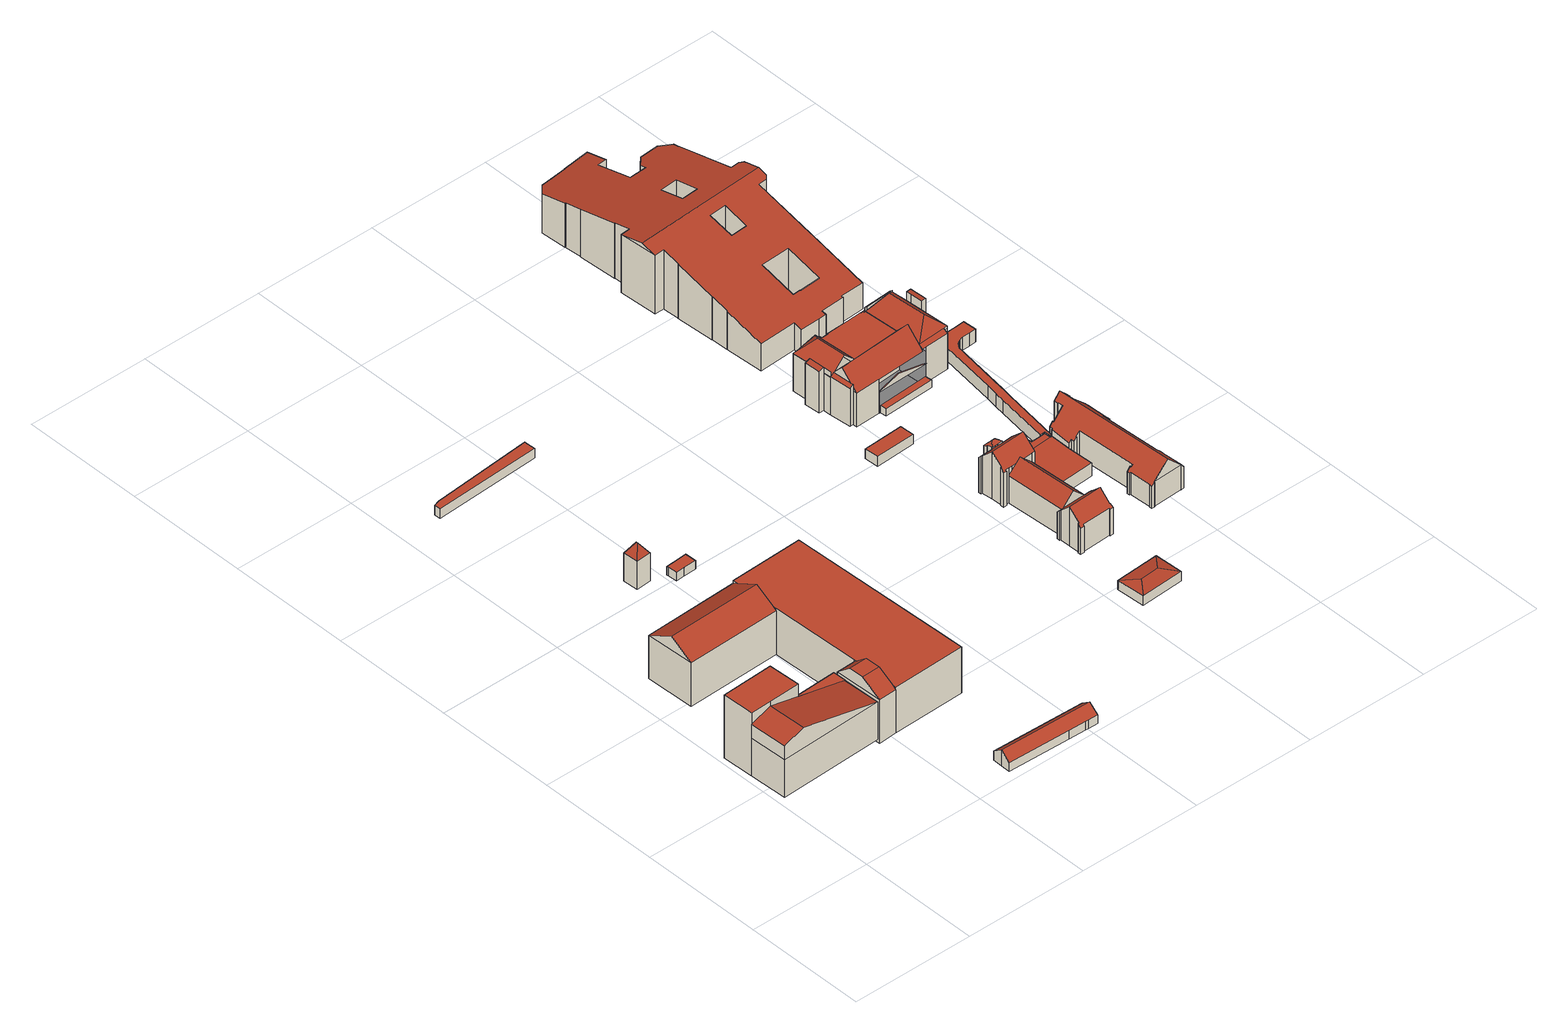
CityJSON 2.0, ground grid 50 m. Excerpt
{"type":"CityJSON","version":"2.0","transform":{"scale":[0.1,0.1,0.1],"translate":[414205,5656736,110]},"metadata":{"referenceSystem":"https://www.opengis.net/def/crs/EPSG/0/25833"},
"CityObjects":{
"building1":{"type":"Building","attributes":{"name":"BioInnovationsZentrum","Gemeindeschluessel":14612000,"Geometrietyp2DReferenz":"3000","function":"31001_9998","roofType":"9999"},"children":["building1-1","building1-2","building1-3"]},
"building1-1":{"type":"BuildingPart","attributes":{"Dachtyp_tdc":"tdcGableRoof","Dachneigung":14.84,"QualitaetDacherkennung":6,"Geometrietyp2DReferenz":"3000","measuredHeight":24.8,"roofType":"3100"},"parents":["building1"],"geometry":[{"type":"MultiSurface","lod":"2","boundaries":[[[0,1,2,3]],[[1,4,5,2]],[[6,7,8,9]],[[10,0,3,11]],[[10,12,13,14,15,16,0]],[[17,16,15,18]],[[1,17,18,4]],[[0,16,17,1]],[[6,14,13,19,7]],[[3,2,5,9,8,11]]],"semantics":{"surfaces":[{"type":"WallSurface"},{"type":"RoofSurface"},{"type":"GroundSurface"}],"values":[0,0,0,0,1,1,0,0,0,2]}}]},
"building1-2":{"type":"BuildingPart","attributes":{"Dachtyp_tdc":"tdcPolyFlatRoof","Dachneigung":0,"QualitaetDacherkennung":50,"Geometrietyp2DReferenz":"3000","measuredHeight":16.2,"roofType":"1000"},"parents":["building1"],"geometry":[{"type":"MultiSurface","lod":"2","boundaries":[[[19,20,21,8,7]],[[20,22,23,21]],[[22,24,10,11,23]],[[24,22,20,19,12]],[[8,21,23,11]]],"semantics":{"surfaces":[{"type":"WallSurface"},{"type":"RoofSurface"},{"type":"GroundSurface"}],"values":[0,0,0,1,2]}}]},
"building1-3":{"type":"BuildingPart","attributes":{"Dachtyp_tdc":"tdcPolyFlatRoof","Dachneigung":0,"QualitaetDacherkennung":61,"Geometrietyp2DReferenz":"3000","measuredHeight":26.75,"roofType":"1000"},"parents":["building1"],"geometry":[{"type":"MultiSurface","lod":"2","boundaries":[[[25,26,27,5,4,18]],[[26,28,29,27]],[[28,30,14,6,9,29]],[[30,28,26,25]],[[5,27,29,9]]],"semantics":{"surfaces":[{"type":"WallSurface"},{"type":"RoofSurface"},{"type":"GroundSurface"}],"values":[0,0,0,1,2]}}]},
"building2":{"type":"Building","attributes":{"name":"Zentrum für Regenerative Therapien Dresden der TU Dresden","Gemeindeschluessel":14612000,"Geometrietyp2DReferenz":"3000","function":"31001_3023","roofType":"9999"},"children":["building2-1","building2-2","building2-3"]},
"building2-1":{"type":"BuildingPart","attributes":{"Dachtyp_tdc":"tdcGableRoof","Dachneigung":28.87,"QualitaetDacherkennung":12,"Geometrietyp2DReferenz":"3000","measuredHeight":24.24,"roofType":"3100"},"parents":["building2"],"geometry":[{"type":"MultiSurface","lod":"2","boundaries":[[[31,32,33,34]],[[32,35,36,33]],[[35,37,38,36]],[[35,32,39]],[[32,31,40,41,39]],[[37,35,39,41,42]],[[34,33,36,38]]],"semantics":{"surfaces":[{"type":"WallSurface"},{"type":"RoofSurface"},{"type":"GroundSurface"}],"values":[0,0,0,0,1,1,2]}}]},
"building2-2":{"type":"BuildingPart","attributes":{"Dachtyp_tdc":"tdcCutGableRoof","Dachneigung":31.94,"QualitaetDacherkennung":34,"Geometrietyp2DReferenz":"3000","measuredHeight":23.23,"roofType":"9999"},"parents":["building2"],"geometry":[{"type":"MultiSurface","lod":"2","boundaries":[[[43,44,45,46]],[[47,48,49,50]],[[48,43,46,49]],[[44,43,51,52,53]],[[48,47,54,55,56]],[[43,48,56,51]],[[55,52,51,56]],[[46,45,50,49]]],"semantics":{"surfaces":[{"type":"WallSurface"},{"type":"RoofSurface"},{"type":"GroundSurface"}],"values":[0,0,0,1,1,0,1,2]}}]},
"building2-3":{"type":"BuildingPart","attributes":{"Dachtyp_tdc":"tdcPolyFlatRoof","Dachneigung":0,"QualitaetDacherkennung":29,"Geometrietyp2DReferenz":"3000","measuredHeight":19.39,"roofType":"1000"},"parents":["building2"],"geometry":[{"type":"MultiSurface","lod":"2","boundaries":[[[57,58,59,60]],[[58,61,62,59]],[[61,63,47,50,62]],[[64,65,31,34,45,44]],[[66,57,60,38,37]],[[66,42,40,65,64,53,54,63,61,58,57]],[[60,59,62,50,45,34,38]]],"semantics":{"surfaces":[{"type":"WallSurface"},{"type":"RoofSurface"},{"type":"GroundSurface"}],"values":[0,0,0,0,0,1,2]}}]},
"building3":{"type":"Building","attributes":{"Dachtyp_tdc":"tdcGableRoof","Gemeindeschluessel":14612000,"Dachneigung":37.43,"QualitaetDacherkennung":73,"Geometrietyp2DReferenz":"3000","measuredHeight":6.56,"function":"31001_9998","roofType":"3100"},"geometry":[{"type":"Solid","lod":"2","boundaries":[[[[67,68,69,70]],[[68,71,72,69]],[[71,73,74,72]],[[73,75,76,74]],[[75,77,78,76]],[[77,79,80,78]],[[79,81,82,80]],[[81,83,84,82]],[[83,67,70,84]],[[79,77,75,73,71,68,67]],[[67,83,81,79]],[[70,69,72,74,76,78,80,82,84]]]],"semantics":{"surfaces":[{"type":"WallSurface"},{"type":"RoofSurface"},{"type":"GroundSurface"}],"values":[[0,0,0,0,0,0,0,0,0,1,1,2]]}}]},
"building4":{"type":"Building","attributes":{"Dachtyp_tdc":"tdcFreeFormRoof","Gemeindeschluessel":14612000,"Dachneigung":55.44,"QualitaetDacherkennung":11,"Geometrietyp2DReferenz":"3000","measuredHeight":16.12,"function":"31001_9998","roofType":"5000"},"geometry":[{"type":"Solid","lod":"2","boundaries":[[[[85,86,87,88]],[[86,89,90,87]],[[89,91,92,90]],[[91,85,88,92]],[[93,91,89]],[[94,93,89,86]],[[94,86,85]],[[93,94,85,91]],[[88,87,90,92]]]],"semantics":{"surfaces":[{"type":"WallSurface"},{"type":"RoofSurface"},{"type":"GroundSurface"}],"values":[[0,0,0,0,1,1,1,1,2]]}}]},
"building5":{"type":"Building","attributes":{"Dachtyp_tdc":"tdcPolyFlatRoof","Gemeindeschluessel":14612000,"Dachneigung":0,"QualitaetDacherkennung":89,"Geometrietyp2DReferenz":"3000","measuredHeight":3.58,"function":"31001_9998","roofType":"1000"},"geometry":[{"type":"Solid","lod":"2","boundaries":[[[[95,96,97,98]],[[96,99,100,97]],[[99,101,102,100]],[[101,103,104,102]],[[103,105,106,104]],[[105,107,108,106]],[[107,95,98,108]],[[107,105,103,101,99,96,95]],[[98,97,100,102,104,106,108]]]],"semantics":{"surfaces":[{"type":"WallSurface"},{"type":"RoofSurface"},{"type":"GroundSurface"}],"values":[[0,0,0,0,0,0,0,1,2]]}}]},
"building6":{"type":"Building","attributes":{"Dachtyp_tdc":"tdcPolyFlatRoof","Gemeindeschluessel":14612000,"Dachneigung":0,"QualitaetDacherkennung":83,"Geometrietyp2DReferenz":"3000","measuredHeight":4,"function":"31001_9998","roofType":"1000"},"geometry":[{"type":"Solid","lod":"2","boundaries":[[[[109,110,111,112]],[[110,113,114,111]],[[113,115,116,114]],[[115,117,118,116]],[[117,119,120,118]],[[119,109,112,120]],[[119,117,115,113,110,109]],[[112,111,114,116,118,120]]]],"semantics":{"surfaces":[{"type":"WallSurface"},{"type":"RoofSurface"},{"type":"GroundSurface"}],"values":[[0,0,0,0,0,0,1,2]]}}]},
"building7":{"type":"Building","attributes":{"name":"Universitätsklinikum Carl Gustav Carus Dresden","Dachtyp_tdc":"tdcHipRoof","Gemeindeschluessel":14612000,"Dachneigung":10.03,"QualitaetDacherkennung":88,"Geometrietyp2DReferenz":"3000","measuredHeight":5.11,"function":"31001_3051","roofType":"3200"},"geometry":[{"type":"Solid","lod":"2","boundaries":[[[[121,122,123,124]],[[122,125,126,123]],[[125,127,128,126]],[[127,121,124,128]],[[125,122,129]],[[121,127,130]],[[122,121,130,129]],[[127,125,129,130]],[[124,123,126,128]]]],"semantics":{"surfaces":[{"type":"WallSurface"},{"type":"RoofSurface"},{"type":"GroundSurface"}],"values":[[0,0,0,0,1,1,1,1,2]]}}]},
"building8":{"type":"Building","attributes":{"name":"Universitätsklinikum Carl Gustav Carus Dresden","Gemeindeschluessel":14612000,"Geometrietyp2DReferenz":"3000","function":"31001_3051","roofType":"9999"},"children":["building8-1","building8-2","building8-3","building8-4"]},
"building8-1":{"type":"BuildingPart","attributes":{"Dachtyp_tdc":"tdcHipRoof","Dachneigung":44.24,"QualitaetDacherkennung":47,"Geometrietyp2DReferenz":"3000","measuredHeight":16.46,"roofType":"3200"},"parents":["building8"],"geometry":[{"type":"MultiSurface","lod":"2","boundaries":[[[131,132,133,134,135]],[[132,136,137,133]],[[136,138,139,137]],[[138,140,141,139]],[[140,142,143,141]],[[142,144,145,143]],[[144,146,147,145]],[[146,148,149,147]],[[148,150,151,152,149]],[[140,138,136,132,131,153,154]],[[150,148,146,144,142,155]],[[153,150,155,154]],[[142,140,154,155]],[[134,133,137,139,141,143,145,147,149,152,156]]],"semantics":{"surfaces":[{"type":"WallSurface"},{"type":"RoofSurface"},{"type":"GroundSurface"}],"values":[0,0,0,0,0,0,0,0,0,1,1,1,1,2]}}]},
"building8-2":{"type":"BuildingPart","attributes":{"Dachtyp_tdc":"tdcGableRoof","Dachneigung":44.19,"QualitaetDacherkennung":85,"Geometrietyp2DReferenz":"3000","measuredHeight":16.44,"roofType":"3100"},"parents":["building8"],"geometry":[{"type":"MultiSurface","lod":"2","boundaries":[[[157,158,159,160]],[[161,162,163,164]],[[158,157,165,166,167,168]],[[162,161,169,167,166,170]],[[160,159,164,163]]],"semantics":{"surfaces":[{"type":"WallSurface"},{"type":"RoofSurface"},{"type":"GroundSurface"}],"values":[0,0,1,1,2]}}]},
"building8-3":{"type":"BuildingPart","attributes":{"Dachtyp_tdc":"tdcGableRoof","Dachneigung":43.94,"QualitaetDacherkennung":80,"Geometrietyp2DReferenz":"3000","measuredHeight":19.99,"roofType":"3100"},"parents":["building8"],"geometry":[{"type":"MultiSurface","lod":"2","boundaries":[[[171,172,173,174]],[[172,175,176,173]],[[175,135,134,176]],[[151,177,178,152]],[[177,179,180,178]],[[179,181,182,180]],[[181,183,157,160,182]],[[184,185,186,163,162]],[[185,187,188,186]],[[187,189,190,188]],[[189,191,192,190]],[[191,193,194,192]],[[193,195,196,194]],[[195,197,198,196]],[[197,199,200,198]],[[199,171,174,200]],[[195,193,191,189,187,185,184,170,165,183,181,179]],[[179,177,151,201,135,175,172,171,199,197,195]],[[174,173,176,134,156,152,178,180,182,160,163,186,188,190,192,194,196,198,200]]],"semantics":{"surfaces":[{"type":"WallSurface"},{"type":"RoofSurface"},{"type":"GroundSurface"}],"values":[0,0,0,0,0,0,0,0,0,0,0,0,0,0,0,0,1,1,2]}}]},
"building8-4":{"type":"BuildingPart","attributes":{"Dachtyp_tdc":"tdcGableRoof","Dachneigung":44.28,"QualitaetDacherkennung":57,"Geometrietyp2DReferenz":"3000","measuredHeight":16.55,"roofType":"3100"},"parents":["building8"],"geometry":[{"type":"MultiSurface","lod":"2","boundaries":[[[202,203,204,205,206,207,208,209,210,211,212,213]],[[213,214,215,216,217,218,219,168,169,220,221,222,223,224,225,202]],[[226,227,228,164,159,229,230,231,232,233,234,235,236,237,238,239,240,241,242,243,244,245,246,247]],[[223,222,227,226]],[[222,221,228,227]],[[221,220,161,164,228]],[[219,218,229,159,158]],[[218,217,230,229]],[[217,216,231,230]],[[216,215,232,231]],[[215,214,233,232]],[[214,213,234,233]],[[213,212,235,234]],[[212,211,236,235]],[[211,210,237,236]],[[210,209,238,237]],[[209,208,239,238]],[[208,207,240,239]],[[207,206,241,240]],[[206,205,242,241]],[[205,204,243,242]],[[204,203,244,243]],[[203,202,245,244]],[[202,225,246,245]],[[225,224,247,246]],[[224,223,226,247]]],"semantics":{"surfaces":[{"type":"RoofSurface"},{"type":"GroundSurface"},{"type":"WallSurface"}],"values":[0,0,1,2,2,2,2,2,2,2,2,2,2,2,2,2,2,2,2,2,2,2,2,2,2,2]}}]},
"building9":{"type":"Building","attributes":{"name":"Universitätsklinikum Carl Gustav Carus Dresden","Dachtyp_tdc":"tdcPolyFlatRoof","Gemeindeschluessel":14612000,"Dachneigung":0,"QualitaetDacherkennung":53,"Geometrietyp2DReferenz":"3000","measuredHeight":4.1,"function":"31001_9998","roofType":"1000"},"geometry":[{"type":"Solid","lod":"2","boundaries":[[[[248,249,250,251]],[[249,252,253,250]],[[252,254,255,253]],[[254,248,251,255]],[[254,252,249,248]],[[251,250,253,255]]]],"semantics":{"surfaces":[{"type":"WallSurface"},{"type":"RoofSurface"},{"type":"GroundSurface"}],"values":[[0,0,0,0,1,2]]}}]},
"building10":{"type":"Building","attributes":{"name":"Universitätsklinikum Carl Gustav Carus Dresden","Gemeindeschluessel":14612000,"Geometrietyp2DReferenz":"3000","function":"31001_3051","roofType":"9999"},"children":["building10-1","building10-2","building10-3"]},
"building10-1":{"type":"BuildingPart","attributes":{"Dachtyp_tdc":"tdcPolyFlatRoof","Dachneigung":0,"QualitaetDacherkennung":76,"Geometrietyp2DReferenz":"3000","measuredHeight":5.43,"roofType":"1000"},"parents":["building10"],"geometry":[{"type":"MultiSurface","lod":"2","boundaries":[[[256,257,258,259]],[[257,260,261,258]],[[260,262,263,261]],[[262,264,265,263]],[[264,266,267,265]],[[266,268,269,267]],[[268,270,271,269]],[[270,272,273,271]],[[272,274,275,273]],[[274,276,277,275]],[[274,272,270,268,266,264,262,260,257,256,278,276]],[[277,279,259,258,261,263,265,267,269,271,273,275]]],"semantics":{"surfaces":[{"type":"WallSurface"},{"type":"RoofSurface"},{"type":"GroundSurface"}],"values":[0,0,0,0,0,0,0,0,0,0,1,2]}}]},
"building10-2":{"type":"BuildingPart","attributes":{"Dachtyp_tdc":"tdcPolyFlatRoof","Dachneigung":0,"QualitaetDacherkennung":74,"Geometrietyp2DReferenz":"3000","measuredHeight":5.5,"roofType":"1000"},"parents":["building10"],"geometry":[{"type":"MultiSurface","lod":"2","boundaries":[[[280,281,282,283]],[[284,285,286,277,276]],[[285,287,288,286]],[[287,289,290,288]],[[289,280,283,290]],[[289,287,285,284,291,281,280]],[[283,282,279,277,286,288,290]]],"semantics":{"surfaces":[{"type":"WallSurface"},{"type":"RoofSurface"},{"type":"GroundSurface"}],"values":[0,0,0,0,0,1,2]}}]},
"building10-3":{"type":"BuildingPart","attributes":{"Dachtyp_tdc":"tdcPolyFlatRoof","Dachneigung":0,"QualitaetDacherkennung":5,"Geometrietyp2DReferenz":"3000","measuredHeight":6.52,"roofType":"1000"},"parents":["building10"],"geometry":[{"type":"MultiSurface","lod":"2","boundaries":[[[292,293,294,282]],[[293,295,296,294]],[[295,297,298,296]],[[297,299,300,298]],[[299,301,302,300]],[[301,303,304,302]],[[303,305,182,304]],[[305,306,178,182]],[[306,307,308,178]],[[307,309,310,308]],[[309,311,312,310]],[[311,313,314,312]],[[313,315,316,314]],[[315,317,256,259,316]],[[292,282,281]],[[317,315,313,311,309,307,306,305,303,301,299,297,295,293,292]],[[294,296,298,300,302,304,182,178,308,310,312,314,316,259,279,282]]],"semantics":{"surfaces":[{"type":"WallSurface"},{"type":"RoofSurface"},{"type":"GroundSurface"}],"values":[0,0,0,0,0,0,0,0,0,0,0,0,0,0,0,1,2]}}]},
"building11":{"type":"Building","attributes":{"name":"Universitätsklinikum Carl Gustav Carus Dresden","Gemeindeschluessel":14612000,"Geometrietyp2DReferenz":"3000","function":"31001_3051","roofType":"9999"},"children":["building11-1","building11-2","building11-3","building11-4","building11-5","building11-6","building11-7","building11-8","building11-9","building11-10","building11-11","building11-12"]},
"building11-1":{"type":"BuildingPart","attributes":{"Dachtyp_tdc":"tdcPolyFlatRoof","Dachneigung":0,"QualitaetDacherkennung":0,"Geometrietyp2DReferenz":"3000","measuredHeight":3.83,"roofType":"9999"},"parents":["building11"],"geometry":[{"type":"MultiSurface","lod":"2","boundaries":[[[318,319,320,321,322,323,324]],[[324,323,325,326]],[[322,321,327,328]],[[321,320,329,327]],[[320,319,330,329]],[[319,318,331,330]],[[326,325,328,327,329,330,331]],[[328,325,323,322]],[[326,331,318,324]]],"semantics":{"surfaces":[{"type":"RoofSurface"},{"type":"WallSurface"},{"type":"GroundSurface"},{"type":"ClosureSurface","isClosure":"1","QuelleClosure":"LoD1Solid"}],"values":[0,1,1,1,1,1,2,3,3]}}]},
"building11-2":{"type":"BuildingPart","attributes":{"Dachtyp_tdc":"tdcPolyFlatRoof","Dachneigung":35.8,"QualitaetDacherkennung":62,"Geometrietyp2DReferenz":"3000","measuredHeight":16.81,"roofType":"2100"},"parents":["building11"],"geometry":[{"type":"MultiSurface","lod":"2","boundaries":[[[332,333,334,335,336,337]],[[338,339,340,341,342,343]],[[339,332,337,340]],[[339,338,333,332]],[[337,336,341,340]]],"semantics":{"surfaces":[{"type":"WallSurface"},{"type":"RoofSurface"},{"type":"GroundSurface"}],"values":[0,0,0,1,2]}}]},
"building11-3":{"type":"BuildingPart","attributes":{"Dachtyp_tdc":"tdcGableRoof","Dachneigung":65.9,"QualitaetDacherkennung":16,"Geometrietyp2DReferenz":"3000","measuredHeight":10.49,"roofType":"3100"},"parents":["building11"],"geometry":[{"type":"MultiSurface","lod":"2","boundaries":[[[344,345,346,347]],[[345,348,349,346]],[[350,344,347,351]],[[350,352,353,344]],[[352,354,355,353]],[[345,355,354,348]],[[344,353,355,345]],[[347,346,349,351]]],"semantics":{"surfaces":[{"type":"WallSurface"},{"type":"RoofSurface"},{"type":"GroundSurface"}],"values":[0,0,0,1,1,0,0,2]}}]},
"building11-4":{"type":"BuildingPart","attributes":{"Dachtyp_tdc":"tdcPolyFlatRoof","Dachneigung":35.11,"QualitaetDacherkennung":91,"Geometrietyp2DReferenz":"3000","measuredHeight":17.02,"roofType":"2100"},"parents":["building11"],"geometry":[{"type":"MultiSurface","lod":"2","boundaries":[[[356,357,358,359]],[[360,356,359,361,362,363]],[[360,364,365,366,357,356]],[[359,358,367,361]]],"semantics":{"surfaces":[{"type":"WallSurface"},{"type":"RoofSurface"},{"type":"GroundSurface"}],"values":[0,0,1,2]}}]},
"building11-5":{"type":"BuildingPart","attributes":{"Dachtyp_tdc":"tdcHipAndGableRoof","Dachneigung":42.06,"QualitaetDacherkennung":77,"Geometrietyp2DReferenz":"3000","measuredHeight":21.48,"roofType":"5000"},"parents":["building11"],"geometry":[{"type":"MultiSurface","lod":"2","boundaries":[[[368,369,370,371]],[[369,372,350,351,370]],[[373,349,348,354]],[[373,374,375,376,349]],[[377,378,379,380]],[[381,366,382,383,384,379,378,385]],[[386,380,379,384]],[[373,380,386,387,374]],[[368,385,378,369]],[[372,377,380,373]],[[369,378,377,372]],[[381,385,368]],[[371,370,351,349,376,367,358]]],"semantics":{"surfaces":[{"type":"WallSurface"},{"type":"RoofSurface"},{"type":"GroundSurface"}],"values":[0,0,0,0,1,1,1,0,0,0,0,0,2]}}]},
"building11-6":{"type":"BuildingPart","attributes":{"Dachtyp_tdc":"tdcGableRoof","Dachneigung":14.08,"QualitaetDacherkennung":8,"Geometrietyp2DReferenz":"3000","measuredHeight":11.65,"roofType":"3100"},"parents":["building11"],"geometry":[{"type":"MultiSurface","lod":"2","boundaries":[[[388,389,390,391]],[[388,392,393]],[[392,394,395,396,397,393]],[[389,388,393,397]],[[398,399,400,401,402,391,390,403]]],"semantics":{"surfaces":[{"type":"WallSurface"},{"type":"RoofSurface"},{"type":"GroundSurface"}],"values":[0,0,1,1,2]}}]},
"building11-7":{"type":"BuildingPart","attributes":{"Dachtyp_tdc":"tdcPolyFlatRoof","Dachneigung":17.18,"QualitaetDacherkennung":66,"Geometrietyp2DReferenz":"3000","measuredHeight":18.02,"roofType":"2100"},"parents":["building11"],"geometry":[{"type":"MultiSurface","lod":"2","boundaries":[[[404,405,406,358,357]],[[405,407,408,406]],[[407,409,410,408]],[[409,411,368,371,410]],[[409,407,405,404,411]],[[371,358,406,408,410]]],"semantics":{"surfaces":[{"type":"WallSurface"},{"type":"RoofSurface"},{"type":"GroundSurface"}],"values":[0,0,0,0,1,2]}}]},
"building11-8":{"type":"BuildingPart","attributes":{"Dachtyp_tdc":"tdcGableRoof","Dachneigung":46.17,"QualitaetDacherkennung":72,"Geometrietyp2DReferenz":"3000","measuredHeight":21.44,"roofType":"3100"},"parents":["building11"],"geometry":[{"type":"MultiSurface","lod":"2","boundaries":[[[412,390,389]],[[412,413,414,390]],[[413,362,361,414]],[[375,415,416,376]],[[417,418,419,420,364,363,421,422,412]],[[387,383,423,420,419,424]],[[375,374,387,424,425,415]],[[412,422,421,413]],[[413,421,363,362]],[[390,414,361,367,376,416,426,403]]],"semantics":{"surfaces":[{"type":"WallSurface"},{"type":"RoofSurface"},{"type":"GroundSurface"}],"values":[0,0,0,0,1,1,0,0,0,2]}}]},
"building11-9":{"type":"BuildingPart","attributes":{"Dachtyp_tdc":"tdcPolyFlatRoof","Dachneigung":31.39,"QualitaetDacherkennung":55,"Geometrietyp2DReferenz":"3000","measuredHeight":16.12,"roofType":"2100"},"parents":["building11"],"geometry":[{"type":"MultiSurface","lod":"2","boundaries":[[[427,428,429,430,431]],[[427,432,394,399,428]],[[432,427,431,433,434,435]],[[398,403,426,429,428,399]]],"semantics":{"surfaces":[{"type":"WallSurface"},{"type":"RoofSurface"},{"type":"GroundSurface"}],"values":[0,0,1,2]}}]},
"building11-10":{"type":"BuildingPart","attributes":{"Dachtyp_tdc":"tdcPolyFlatRoof","Dachneigung":5.9,"QualitaetDacherkennung":91,"Geometrietyp2DReferenz":"3000","measuredHeight":19.61,"roofType":"2100"},"parents":["building11"],"geometry":[{"type":"MultiSurface","lod":"2","boundaries":[[[436,437,322,328,438]],[[439,440,441,325,323]],[[440,436,438,441]],[[440,439,437,436]],[[438,328,325,441]]],"semantics":{"surfaces":[{"type":"WallSurface"},{"type":"RoofSurface"},{"type":"GroundSurface"}],"values":[0,0,0,1,2]}}]},
"building11-11":{"type":"BuildingPart","attributes":{"Dachtyp_tdc":"tdcPolyFlatRoof","Dachneigung":0,"QualitaetDacherkennung":60,"Geometrietyp2DReferenz":"3000","measuredHeight":3,"roofType":"1000"},"parents":["building11"],"geometry":[{"type":"MultiSurface","lod":"2","boundaries":[[[442,443,444,401]],[[443,445,446,444]],[[445,447,402,446]],[[447,445,443,442]],[[401,444,446,402]]],"semantics":{"surfaces":[{"type":"WallSurface"},{"type":"RoofSurface"},{"type":"GroundSurface"}],"values":[0,0,0,1,2]}}]},
"building11-12":{"type":"BuildingPart","attributes":{"Dachtyp_tdc":"tdcHipRoof","Dachneigung":39.93,"QualitaetDacherkennung":63,"Geometrietyp2DReferenz":"3000","measuredHeight":21.37,"roofType":"3200"},"parents":["building11"],"geometry":[{"type":"MultiSurface","lod":"2","boundaries":[[[448,430,429,331,318]],[[425,449,450,416,415]],[[449,342,341,450]],[[335,451,324,326,336]],[[452,431,453,454]],[[334,343,449,455]],[[453,456,334,455,454]],[[449,425,452,454,455]],[[335,334,456,451]],[[451,456,453,448]],[[449,343,342]],[[448,453,431,430]],[[326,331,429,426,416,450,341,336]]],"semantics":{"surfaces":[{"type":"WallSurface"},{"type":"RoofSurface"},{"type":"GroundSurface"}],"values":[0,0,0,0,1,1,1,1,0,0,0,0,2]}}]},
"building12":{"type":"Building","attributes":{"name":"Universitätsklinikum Carl Gustav Carus Dresden","Gemeindeschluessel":14612000,"Geometrietyp2DReferenz":"3000","function":"31001_3051","roofType":"9999"},"children":["building12-1","building12-2"]},
"building12-1":{"type":"BuildingPart","attributes":{"Dachtyp_tdc":"tdcPolyFlatRoof","Dachneigung":9.06,"QualitaetDacherkennung":56,"Geometrietyp2DReferenz":"3000","measuredHeight":9.57,"roofType":"2100"},"parents":["building12"],"geometry":[{"type":"MultiSurface","lod":"2","boundaries":[[[457,458,459,460]],[[458,461,462,459]],[[461,463,464,462]],[[463,461,458,457]],[[460,459,462,464]]],"semantics":{"surfaces":[{"type":"WallSurface"},{"type":"RoofSurface"},{"type":"GroundSurface"}],"values":[0,0,0,1,2]}}]},
"building12-2":{"type":"BuildingPart","attributes":{"Dachtyp_tdc":"tdcPolyFlatRoof","Dachneigung":0,"QualitaetDacherkennung":60,"Geometrietyp2DReferenz":"3000","measuredHeight":15.69,"roofType":"1000"},"parents":["building12"],"geometry":[{"type":"MultiSurface","lod":"2","boundaries":[[[465,466,467,468]],[[466,469,470,467]],[[469,471,472,470]],[[471,473,460,472]],[[473,457,460]],[[474,475,476,464,463]],[[475,477,478,476]],[[477,465,468,478]],[[477,475,474,473,471,469,466,465]],[[468,467,470,472,460,464,476,478]]],"semantics":{"surfaces":[{"type":"WallSurface"},{"type":"RoofSurface"},{"type":"GroundSurface"}],"values":[0,0,0,0,0,0,0,0,1,2]}}]},
"building13":{"type":"Building","attributes":{"name":"Universitätsklinikum Carl Gustav Carus Dresden","Dachtyp_tdc":"tdcFreeFormRoof","Gemeindeschluessel":14612000,"Dachneigung":44.27,"QualitaetDacherkennung":42,"Geometrietyp2DReferenz":"3000","measuredHeight":16.47,"function":"31001_3051","roofType":"5000"},"geometry":[{"type":"Solid","lod":"2","boundaries":[[[[479,480,481,482]],[[480,483,484,481]],[[483,485,486,484]],[[485,487,488,486]],[[487,489,490,488]],[[489,491,492,490]],[[491,493,494,492]],[[493,495,496,494]],[[495,497,498,496]],[[497,499,500,498]],[[499,501,502,500]],[[501,503,504,502]],[[503,505,506,504]],[[505,507,508,506]],[[507,509,510,508]],[[509,511,512,510]],[[511,513,514,512]],[[513,515,516,514]],[[515,517,518,516]],[[517,519,520,518]],[[519,521,522,520]],[[521,523,524,522]],[[523,525,526,524]],[[525,527,528,526]],[[527,529,530,528]],[[529,531,532,530]],[[531,533,534,532]],[[533,535,536,534]],[[535,537,538,536]],[[537,539,540,538]],[[539,541,542,540]],[[541,543,544,542]],[[543,545,546,544]],[[545,547,548,546]],[[547,549,550,548]],[[549,551,552,550]],[[551,553,554,552]],[[553,555,556,554]],[[555,557,558,556]],[[557,559,560,558]],[[559,561,562,560]],[[561,563,564,562]],[[563,565,566,564]],[[565,567,568,566]],[[567,569,570,568]],[[569,571,572,570]],[[571,573,574,572]],[[573,575,576,574]],[[575,577,578,576]],[[577,579,580,578]],[[579,581,582,580]],[[581,479,482,582]],[[571,569,567,565,563,561,559,557,555,553,551,549,547,545,543,541,539,537,535,533,531,529,527,583,584,577,575,573]],[[479,581,579,584,583,525,523,521,519,517,515,513,511,509,507,505,503,501,499,497,495,493,491,489,487,485,483,480]],[[527,525,583]],[[579,577,584]],[[482,481,484,486,488,490,492,494,496,498,500,502,504,506,508,510,512,514,516,518,520,522,524,526,528,530,532,534,536,538,540,542,544,546,548,550,552,554,556,558,560,562,564,566,568,570,572,574,576,578,580,582]]]],"semantics":{"surfaces":[{"type":"WallSurface"},{"type":"RoofSurface"},{"type":"GroundSurface"}],"values":[[0,0,0,0,0,0,0,0,0,0,0,0,0,0,0,0,0,0,0,0,0,0,0,0,0,0,0,0,0,0,0,0,0,0,0,0,0,0,0,0,0,0,0,0,0,0,0,0,0,0,0,0,1,1,0,0,2]]}}]},
"building14":{"type":"Building","attributes":{"name":"Universitätsklinikum Carl Gustav Carus Dresden","Dachtyp_tdc":"tdcPolyFlatRoof","Gemeindeschluessel":14612000,"Dachneigung":0,"QualitaetDacherkennung":81,"Geometrietyp2DReferenz":"3000","measuredHeight":5.57,"function":"31001_3051","roofType":"1000"},"geometry":[{"type":"Solid","lod":"2","boundaries":[[[[585,586,587,588]],[[586,589,590,587]],[[589,591,592,590]],[[591,593,594,592]],[[593,595,596,594]],[[595,597,598,596]],[[597,599,600,598]],[[599,601,602,600]],[[601,603,604,602]],[[603,605,606,604]],[[605,607,608,606]],[[607,609,610,608]],[[609,611,612,610]],[[611,613,614,612]],[[613,615,616,614]],[[615,617,618,616]],[[617,619,620,618]],[[619,621,622,620]],[[621,623,624,622]],[[623,625,626,624]],[[625,627,628,626]],[[627,629,630,628]],[[629,631,632,630]],[[631,633,634,632]],[[633,635,636,634]],[[635,637,638,636]],[[637,585,588,638]],[[637,635,633,631,629,627,625,623,621,619,617,615,613,611,609,607,605,603,601,599,597,595,593,591,589,586,585]],[[588,587,590,592,594,596,598,600,602,604,606,608,610,612,614,616,618,620,622,624,626,628,630,632,634,636,638]]]],"semantics":{"surfaces":[{"type":"WallSurface"},{"type":"RoofSurface"},{"type":"GroundSurface"}],"values":[[0,0,0,0,0,0,0,0,0,0,0,0,0,0,0,0,0,0,0,0,0,0,0,0,0,0,0,1,2]]}}]},
"building15":{"type":"Building","attributes":{"name":"Herzzentrum Dresden Universitätsklinik","Dachtyp_tdc":"tdcFreeFormRoof","Gemeindeschluessel":14612000,"Dachneigung":16.61,"QualitaetDacherkennung":4,"Geometrietyp2DReferenz":"3000","measuredHeight":26.68,"function":"31001_3051","roofType":"5000"},"geometry":[{"type":"Solid","lod":"2","boundaries":[[[[639,640,641,642]],[[640,643,644,641]],[[643,645,646,644]],[[645,647,648,646]],[[649,650,651,652]],[[650,653,654,651]],[[653,655,656,654]],[[655,649,652,656]],[[647,657,658,648]],[[657,659,660,658]],[[659,661,662,660]],[[661,663,664,662]],[[663,665,666,664]],[[665,667,668,666]],[[667,669,670,668]],[[669,671,672,670]],[[671,673,674,672]],[[673,675,676,674]],[[675,677,678,676]],[[677,679,680,678]],[[679,681,682,680]],[[681,683,684,682]],[[683,685,686,684]],[[685,687,688,686]],[[689,690,691,692]],[[690,693,694,691]],[[695,696,697,698]],[[696,699,700,697]],[[699,701,702,700]],[[701,695,698,702]],[[693,703,704,694]],[[703,705,706,704]],[[705,707,708,706]],[[707,689,692,708]],[[687,709,710,688]],[[709,711,712,710]],[[711,713,714,712]],[[713,715,716,714]],[[715,717,718,716]],[[717,719,720,718]],[[719,721,722,720]],[[721,723,724,722]],[[723,725,726,724]],[[725,727,728,726]],[[727,729,730,728]],[[729,731,732,730]],[[731,733,734,732]],[[733,735,736,734]],[[735,737,738,736]],[[737,739,740,738]],[[739,741,742,740]],[[741,743,744,742]],[[743,745,746,744]],[[745,747,748,746]],[[747,749,750,748]],[[749,751,752,750]],[[751,753,754,752]],[[753,755,756,754]],[[755,757,758,756]],[[757,759,760,758]],[[759,761,762,760]],[[761,763,764,762]],[[763,765,766,764]],[[765,767,768,766]],[[767,639,642,768]],[[763,761,759,757,755,753,751,749,747,745,743,741,769,770,673,671,669,667,665,663,661,659,657,647,645,643,640,639,767,765],[649,655,653,650]],[[731,729,727,725,723,721,719,717,715,713,711,709,687,685,683,681,679,677,675,770,769,739,737,735,733],[695,701,699,696],[689,707,705,703,693,690]],[[675,673,770]],[[741,739,769]],[[642,641,644,646,648,658,660,662,664,666,668,670,672,674,676,678,680,682,684,686,688,710,712,714,716,718,720,722,724,726,728,730,732,734,736,738,740,742,744,746,748,750,752,754,756,758,760,762,764,766,768],[652,651,654,656],[698,697,700,702],[692,691,694,704,706,708]]]],"semantics":{"surfaces":[{"type":"WallSurface"},{"type":"RoofSurface"},{"type":"GroundSurface"}],"values":[[0,0,0,0,0,0,0,0,0,0,0,0,0,0,0,0,0,0,0,0,0,0,0,0,0,0,0,0,0,0,0,0,0,0,0,0,0,0,0,0,0,0,0,0,0,0,0,0,0,0,0,0,0,0,0,0,0,0,0,0,0,0,0,0,0,1,1,0,0,2]]}}]}
},
"vertices":[
[439,426,187],[14,409,187],[14,409,29],[439,426,29],[8,563,187],[8,563,29],[220,571,187],[262,573,187],[262,573,29],[220,571,29],[433,579,187],[433,579,29],[418,579,191],[262,573,232],[220,571,243],[93,566,277],[99,412,277],[14,409,247],[8,563,247],[262,573,191],
[259,624,191],[259,624,29],[431,631,191],[431,631,29],[433,579,191],
[8,563,296],[3,692,296],[3,692,29],[214,701,296],[214,701,29],[220,571,296],
[507,994,188],[122,982,188],[122,982,4],[507,994,4],[116,1183,186],[116,1183,4],[500,1195,186],[500,1195,4],[119,1074,246],[506,1011,198],[504,1086,246],[501,1174,198],
[444,629,187],[518,631,187],[518,631,4],[444,629,4],[524,433,187],[450,430,187],[450,430,4],[524,433,4],[446,570,236],[520,572,236],[519,618,198],[524,451,198],[522,512,236],[448,510,236],
[798,1205,198],[818,573,198],[818,573,4],[798,1205,4],[822,442,198],[822,442,4],[524,433,198],[518,631,198],[507,994,198],[500,1195,198],
[1025,43,96],[1024,4,66],[1024,4,30],[1025,43,30],[986,5,66],[986,5,30],[972,5,66],[972,5,30],[902,7,66],[902,7,30],[645,15,66],[645,15,30],[646,54,96],[646,54,30],[647,93,67],[647,93,30],[1026,82,67],[1026,82,30],
[370,1583,148],[431,1586,148],[431,1586,31],[370,1583,31],[434,1525,148],[434,1525,31],[373,1522,148],[373,1522,31],[402,1550,193],[402,1557,193],
[496,1465,68],[494,1503,68],[494,1503,32],[496,1465,32],[493,1511,68],[493,1511,32],[526,1512,68],[526,1512,32],[581,1516,68],[581,1516,32],[583,1470,68],[583,1470,32],[532,1468,68],[532,1468,32],
[577,2243,73],[140,2221,73],[140,2221,33],[577,2243,33],[139,2247,73],[139,2247,33],[165,2255,73],[165,2255,33],[575,2290,73],[575,2290,33],[575,2280,73],[575,2280,33],
[1529,462,76],[1706,472,76],[1706,472,36],[1529,462,36],[1712,357,76],[1712,357,36],[1535,346,76],[1535,346,36],[1659,411,87],[1581,407,87],
[1591,1142,187],[1592,1143,188],[1592,1143,31],[1591,1142,31],[1591,1142,180],[1591,1164,182],[1591,1164,31],[1589,1163,181],[1589,1163,31],[1588,1178,177],[1588,1178,31],[1638,1181,177],[1638,1181,31],[1641,1181,174],[1641,1181,31],[1642,1166,179],[1642,1166,31],[1638,1166,181],[1638,1166,31],[1639,1144,188],[1639,1144,180],[1639,1144,31],[1592,1142,188],[1606,1160,196],[1620,1160,196],[1592,1142,31],
[1675,1040,143],[1687,795,143],[1687,795,31],[1675,1040,31],[1581,790,145],[1568,1034,145],[1568,1034,31],[1581,790,31],[1636,1038,180],[1620,1037,196],[1632,793,196],[1682,795,148],[1584,790,148],[1604,1036,180],
[1532,1141,178],[1549,1142,178],[1549,1142,31],[1532,1141,31],[1549,1140,180],[1549,1140,31],[1683,1147,180],[1683,1147,31],[1686,1094,231],[1686,1094,31],[1688,1040,180],[1688,1040,31],[1675,1040,180],[1568,1034,180],[1554,1033,180],[1554,1033,31],[1554,1030,176],[1554,1030,31],[1541,1029,176],[1541,1029,31],[1540,1044,191],[1540,1044,31],[1543,1044,191],[1543,1044,31],[1541,1086,231],[1541,1086,31],[1538,1129,190],[1538,1129,31],[1533,1129,190],[1533,1129,31],[1592,1142,180],
[1567,738,197],[1568,694,154],[1564,694,154],[1564,681,142],[1580,681,141],[1580,686,146],[1699,691,145],[1700,688,143],[1713,688,143],[1712,700,154],[1709,700,154],[1707,744,197],[1705,785,158],[1708,786,158],[1707,800,144],[1694,799,144],[1695,796,148],[1687,795,148],[1581,790,148],[1574,790,148],[1574,794,144],[1562,794,144],[1562,781,156],[1566,781,156],[1562,794,31],[1574,794,31],[1574,790,31],[1695,796,31],[1694,799,31],[1707,800,31],[1708,786,31],[1705,785,31],[1707,744,31],[1709,700,31],[1712,700,31],[1713,688,31],[1700,688,31],[1699,691,31],[1580,686,31],[1580,681,31],[1564,681,31],[1564,694,31],[1568,694,31],[1567,738,31],[1566,781,31],[1562,781,31],
[1373,1517,74],[1536,1524,74],[1536,1524,33],[1373,1517,33],[1539,1467,74],[1539,1467,33],[1376,1460,74],[1376,1460,33],
[1705,1137,85],[1703,1164,85],[1703,1164,31],[1705,1137,31],[1763,1168,85],[1763,1168,31],[1762,1181,85],[1762,1181,31],[1790,1183,85],[1790,1183,31],[1791,1169,85],[1791,1169,31],[1830,1171,85],[1830,1171,31],[1845,1172,85],[1845,1172,31],[1848,1172,85],[1848,1172,31],[1851,1172,85],[1851,1172,31],[1852,1145,85],[1852,1145,31],[1705,1132,85],[1705,1132,31],
[1715,947,86],[1710,1037,86],[1710,1037,31],[1715,947,31],[1852,1145,86],[1858,1146,86],[1858,1146,31],[1857,1060,86],[1857,1060,31],[1862,955,86],[1862,955,31],[1705,1132,86],
[1710,1037,96],[1709,1052,96],[1709,1052,31],[1698,1051,96],[1698,1051,31],[1698,1048,96],[1698,1048,31],[1701,1048,96],[1701,1048,31],[1701,1036,96],[1701,1036,31],[1688,1036,96],[1688,1036,31],[1688,1040,96],[1683,1147,96],[1683,1150,96],[1683,1150,31],[1696,1151,96],[1696,1151,31],[1696,1139,96],[1696,1139,31],[1693,1139,96],[1693,1139,31],[1693,1137,96],[1693,1137,31],[1705,1137,96],
[1897,1696,70],[1900,1696,70],[1899,1705,70],[1896,1763,70],[1894,1817,70],[1890,1886,70],[1885,1885,70],[1890,1886,32],[1885,1885,32],[1896,1763,32],[1894,1817,32],[1899,1705,32],[1900,1696,32],[1897,1696,32],
[1881,1955,193],[1882,1946,200],[1882,1946,194],[1882,1946,183],[1882,1946,32],[1881,1955,32],[1764,1940,199],[1763,1948,193],[1763,1948,32],[1764,1940,32],[1764,1940,183],[1764,1940,184],
[1458,1957,85],[1532,1961,85],[1532,1961,32],[1458,1957,32],[1534,1936,85],[1534,1936,32],[1459,1932,85],[1459,1932,32],[1482,1934,137],[1481,1958,137],[1534,1936,125],[1532,1961,125],
[1447,1672,192],[1442,1759,192],[1442,1759,32],[1447,1672,32],[1461,1673,202],[1461,1673,32],[1461,1673,174],[1461,1673,194],[1460,1681,202],[1456,1760,202],[1452,1760,199],[1456,1760,32],
[1437,1857,190],[1433,1931,190],[1433,1931,32],[1437,1857,32],[1459,1932,190],[1534,1936,190],[1545,1765,190],[1545,1765,174],[1545,1765,32],[1459,1932,196],[1433,1931,191],[1497,1884,247],[1534,1936,210],[1442,1759,190],[1456,1760,203],[1457,1760,204],[1505,1763,247],[1437,1857,191],[1545,1765,209],[1545,1765,204],
[1563,1657,121],[1563,1660,121],[1563,1660,32],[1563,1657,32],[1783,1669,116],[1654,1662,148],[1783,1672,116],[1782,1672,116],[1767,1671,120],[1654,1665,148],[1782,1672,32],[1783,1672,32],[1783,1669,32],[1778,1669,32],[1569,1658,32],[1767,1672,32],
[1442,1759,212],[1440,1792,212],[1440,1792,32],[1420,1791,206],[1420,1791,32],[1416,1855,206],[1416,1855,32],[1437,1857,212],
[1563,1660,174],[1462,1655,174],[1462,1655,32],[1761,1779,174],[1761,1779,32],[1767,1671,174],[1766,1688,191],[1763,1741,246],[1458,1723,246],[1462,1655,175],[1563,1660,175],[1456,1760,204],[1761,1779,203],[1761,1779,183],[1766,1688,32],
[1882,1678,182],[1882,1678,32],[1881,1695,32],[1881,1695,183],[1881,1695,193],[1783,1672,183],[1766,1688,193],[1767,1671,183],[1782,1672,183],
[1914,1820,226],[1894,1817,228],[1914,1820,32],[1890,1886,228],[1910,1887,226],[1910,1887,32],
[1778,1669,62],[1780,1643,62],[1780,1643,32],[1571,1632,62],[1571,1632,32],[1569,1658,62],
[1897,1696,183],[1752,1939,183],[1752,1939,32],[1885,1885,183],[1766,1688,183],[1897,1696,194],[1838,1743,246],[1829,1902,246],[1885,1885,194],
[1583,1930,125],[1581,1964,130],[1581,1964,34],[1583,1930,34],[1736,1972,130],[1736,1972,34],[1738,1938,125],[1738,1938,34],
[1545,1765,191],[1534,1936,191],[1534,1936,34],[1545,1765,34],[1556,1938,191],[1556,1938,34],[1557,1929,191],[1557,1929,34],[1583,1930,191],[1738,1938,191],[1752,1939,191],[1752,1939,34],[1761,1779,191],[1761,1779,34],
[1968,1184,172],[1969,1162,172],[1969,1162,33],[1968,1184,33],[2012,1164,131],[2012,1164,33],[2012,1166,131],[2012,1166,33],[2025,1167,118],[2025,1167,33],[2026,1154,118],[2026,1154,33],[2023,1154,120],[2023,1154,33],[2028,1068,120],[2028,1068,33],[2030,1068,117],[2030,1068,33],[2031,1055,117],[2031,1055,33],[2019,1055,130],[2019,1055,33],[2019,1059,130],[2019,1059,33],[2004,1058,144],[2004,1058,33],[2017,814,144],[2017,814,33],[2022,814,138],[2022,814,33],[2022,819,138],[2022,819,33],[2037,819,124],[2037,819,33],[2037,806,124],[2037,806,33],[2035,806,126],[2035,806,33],[2039,717,127],[2039,717,33],[2041,717,125],[2041,717,33],[2041,706,125],[2041,706,33],[2029,705,137],[2029,705,33],[2029,707,137],[2029,707,33],[1905,701,137],[1905,701,33],[1905,699,137],[1905,699,33],[1893,698,125],[1893,698,33],[1893,710,125],[1893,710,33],[1895,710,127],[1895,710,33],[1890,798,127],[1890,798,33],[1886,798,124],[1886,798,33],[1886,811,124],[1886,811,33],[1901,812,139],[1901,812,33],[1901,808,139],[1901,808,33],[1908,808,145],[1908,808,33],[1895,1052,145],[1895,1052,33],[1879,1051,130],[1879,1051,33],[1879,1048,130],[1879,1048,33],[1867,1047,118],[1867,1047,33],[1867,1060,118],[1867,1060,33],[1857,1060,108],[1857,1060,33],[1858,1146,114],[1858,1146,33],[1861,1146,117],[1861,1146,33],[1861,1159,117],[1861,1159,33],[1875,1160,131],[1875,1160,33],[1875,1156,131],[1875,1156,33],[1919,1159,173],[1919,1159,33],[1917,1180,173],[1917,1180,33],[1915,1180,172],[1915,1180,33],[1915,1196,171],[1915,1196,33],[1970,1199,169],[1970,1199,33],[1971,1184,169],[1971,1184,33],[1967,704,198],[1941,1198,198],
[1978,1712,90],[1965,1709,90],[1965,1709,35],[1978,1712,35],[1955,1704,90],[1955,1704,35],[1946,1697,90],[1946,1697,35],[1940,1689,90],[1940,1689,35],[1935,1679,90],[1935,1679,35],[1904,1467,90],[1904,1467,35],[1899,1427,90],[1899,1427,35],[1892,1382,90],[1892,1382,35],[1858,1146,90],[1858,1146,35],[1852,1145,90],[1852,1145,35],[1851,1172,90],[1851,1172,35],[1848,1172,90],[1848,1172,35],[1845,1172,90],[1845,1172,35],[1830,1171,90],[1830,1171,35],[1861,1384,90],[1861,1384,35],[1866,1425,90],[1866,1425,35],[1873,1471,90],[1873,1471,35],[1906,1705,90],[1906,1705,35],[1899,1705,90],[1899,1705,35],[1896,1763,90],[1896,1763,35],[1944,1765,90],[1944,1765,35],[1977,1767,90],[1977,1767,35],[2007,1768,90],[2007,1768,35],[2036,1770,90],[2036,1770,35],[2039,1715,90],[2039,1715,35],[2012,1713,90],[2012,1713,35],
[1634,3153,185],[1639,3067,203],[1639,3067,33],[1634,3153,33],[1602,3065,203],[1602,3065,33],[1612,2920,233],[1612,2920,33],[1683,2923,233],[1683,2923,33],[1688,2782,263],[1619,2778,263],[1619,2778,33],[1688,2782,33],[1625,2680,283],[1625,2680,33],[1693,2684,283],[1693,2684,33],[1681,2947,228],[1681,2947,33],[1716,2985,221],[1716,2985,33],[1795,2990,221],[1795,2990,33],[1834,2955,229],[1834,2955,33],[1835,2931,233],[1835,2931,33],[1837,2931,233],[1837,2931,33],[1849,2692,283],[1849,2692,33],[1884,2694,283],[1884,2694,33],[1898,2682,286],[1898,2682,33],[1903,2581,289],[1903,2581,33],[1891,2567,285],[1891,2567,33],[1856,2565,285],[1856,2565,33],[1869,2326,214],[1869,2326,33],[1870,2326,214],[1870,2326,33],[1882,2090,144],[1882,2090,33],[1786,2085,144],[1786,2085,33],[1770,2178,172],[1763,2320,214],[1763,2320,33],[1770,2178,33],[1644,2314,214],[1644,2314,33],[1637,2456,257],[1705,2460,257],[1705,2460,33],[1637,2456,33],[1700,2557,286],[1700,2557,33],[1631,2553,286],[1631,2553,33],[1652,2173,172],[1652,2173,33],[1684,2175,172],[1684,2175,33],[1684,2173,172],[1684,2173,33],[1786,2079,142],[1786,2079,33],[1689,2074,142],[1689,2074,33],[1690,2056,137],[1690,2056,33],[1658,2054,137],[1658,2054,33],[1658,2055,137],[1658,2055,33],[1577,2051,137],[1577,2051,33],[1576,2085,147],[1576,2085,33],[1424,2078,147],[1424,2078,33],[1416,2234,194],[1416,2234,33],[1417,2234,194],[1417,2234,33],[1413,2302,215],[1413,2302,33],[1412,2302,215],[1412,2302,33],[1404,2458,261],[1404,2458,33],[1405,2458,261],[1405,2458,33],[1402,2527,282],[1402,2527,33],[1364,2525,282],[1364,2525,33],[1356,2681,280],[1356,2681,33],[1393,2683,280],[1393,2683,33],[1390,2752,265],[1390,2752,33],[1389,2751,265],[1389,2751,33],[1381,2907,233],[1381,2907,33],[1382,2907,233],[1382,2907,33],[1378,2976,219],[1378,2976,33],[1377,2976,219],[1377,2976,33],[1371,3082,197],[1371,3082,33],[1409,3124,189],[1409,3124,33],[1451,3129,188],[1451,3129,33],[1451,3128,188],[1451,3128,33],[1519,3137,187],[1519,3137,33],[1519,3138,187],[1519,3138,33],[1361,2585,300],[1901,2615,300]
]}
